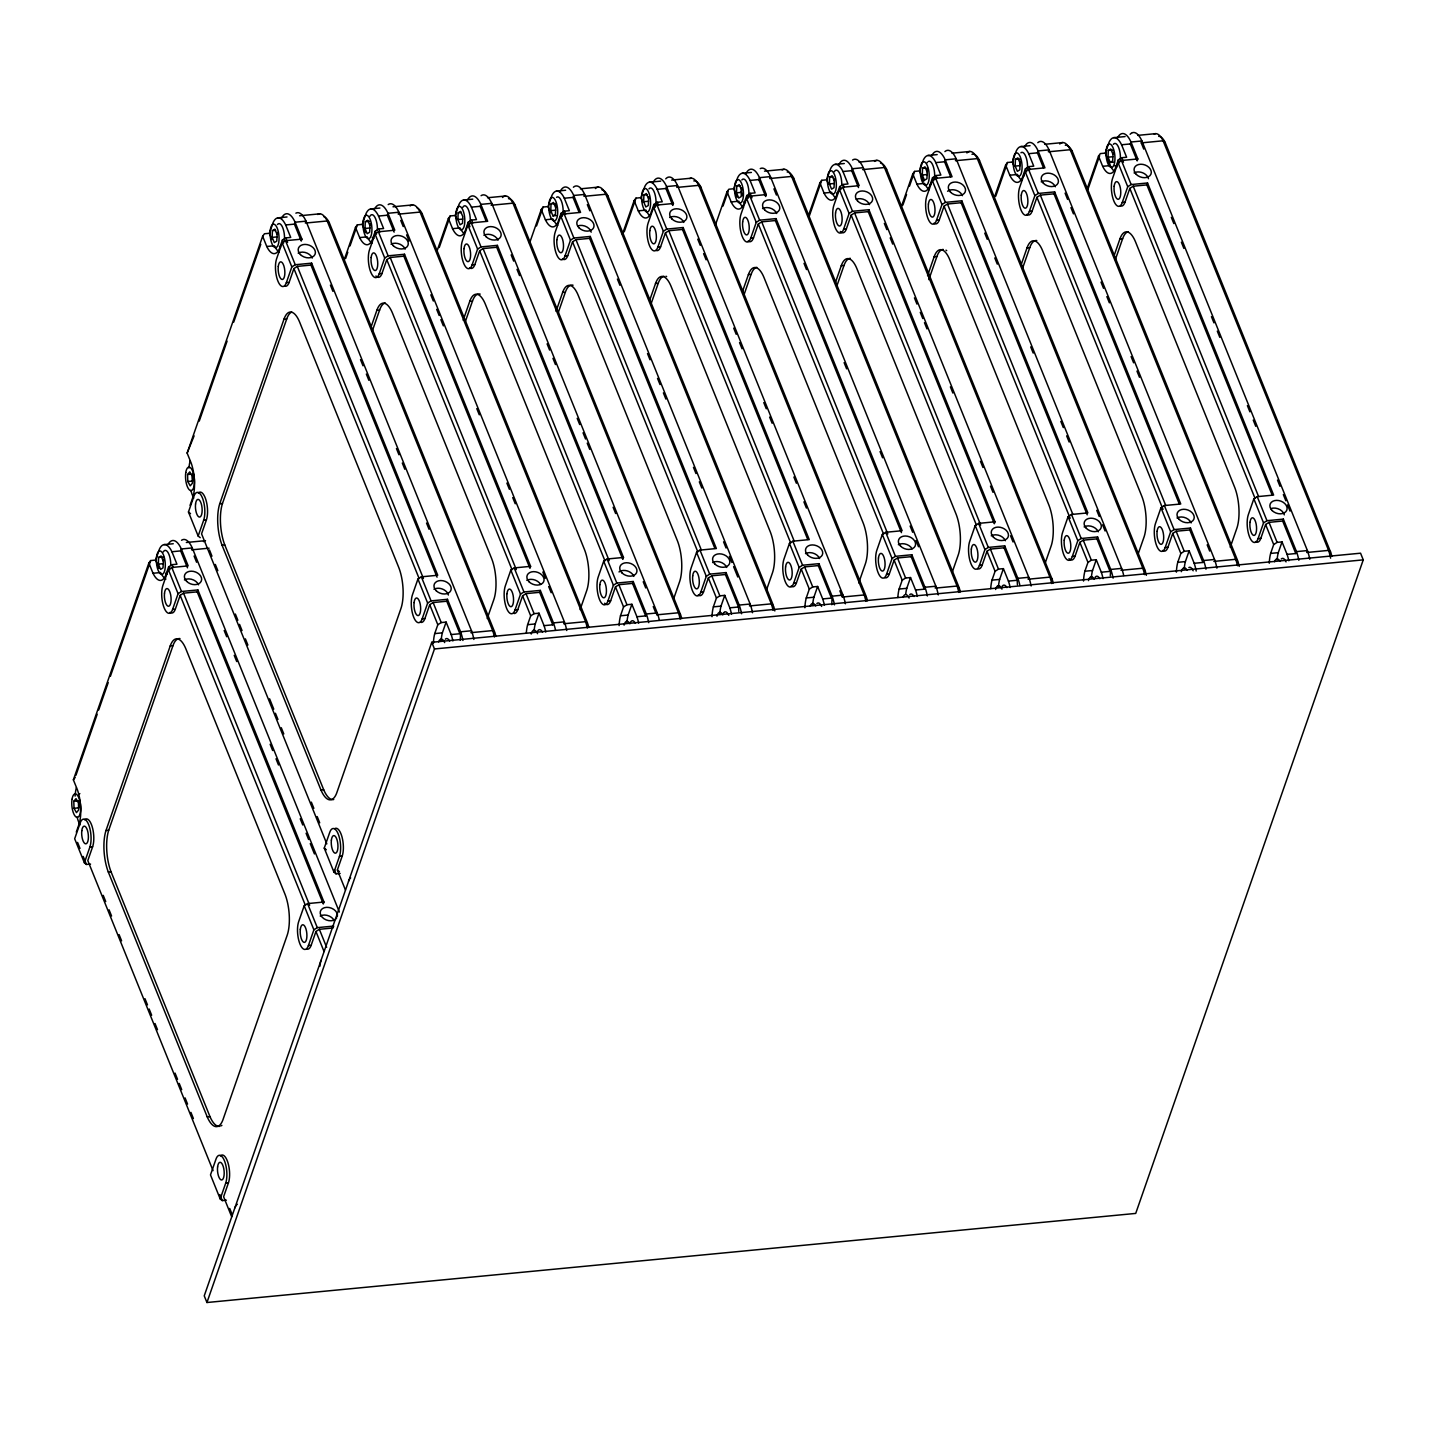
<?xml version="1.0" encoding="UTF-8"?>
<svg xmlns="http://www.w3.org/2000/svg" width="1435" height="1435" viewBox="0 0 1435 1435"><rect width="100%" height="100%" fill="white"/><g stroke="black" fill="none" stroke-linecap="round" stroke-linejoin="round"><path stroke-width="1.5" d="M163.464 559.184L163.016 567.901L160.576 569.372L158.37 564.134L158.621 557.426L161.079 555.937L163.267 561.175M277.224 232.416L276.776 241.116L274.336 242.605L272.148 237.367L272.399 230.658L274.838 229.169L277.027 234.407M370.104 223.501L369.656 232.219L367.216 233.69L365.01 228.452L365.261 221.743L367.719 220.255L369.907 225.492M457.891 219.555L458.142 212.828L460.599 211.358L462.787 216.577L462.536 223.304L460.097 224.793L457.891 219.555L462.805 219.071M556.242 215.555L552.977 215.878L550.771 210.64L551.022 203.913L553.462 202.443L555.668 207.68M555.937 203.447L555.417 214.389L552.977 215.878M648.728 196.774L648.297 205.492L645.84 206.963L643.651 201.725L643.902 195.016L646.342 193.528L648.548 198.765M736.532 192.828L736.783 186.102L739.222 184.613L741.429 189.851L741.178 196.577L738.72 198.066L736.532 192.828L741.447 192.344L742.917 195.842M741.447 192.344L741.608 187.877M834.488 178.962L834.04 187.662L831.6 189.151L829.412 183.913L829.663 177.187L832.103 175.716L834.291 180.953M927.458 167.805L926.92 178.765L924.481 180.236L922.292 174.998L922.544 168.29L924.983 166.801L927.171 172.039M1015.155 166.101L1015.406 159.375L1017.863 157.886L1020.052 163.124L1019.801 169.85L1017.361 171.321L1015.155 166.101L1020.088 165.617L1020.249 161.15M1113.506 162.101L1110.242 162.424L1108.035 157.186L1108.286 150.46L1110.744 148.989L1112.932 154.227M1113.129 152.236L1112.681 160.935L1110.242 162.424M76.288 832.121L79.356 823.277A26.583 9.812 84.5 0 0 77.526 790.093L73.382 779.851L148.863 563.022L150.693 560.547L155.626 560.063L159.357 549.3A26.583 9.812 84.5 0 1 171.913 551.74L180.649 550.896L181.33 548.977L192.254 547.919L339.36 912.014M190.048 505.353L193.133 496.51A26.583 9.812 84.5 0 0 191.285 463.326L187.142 453.083L262.641 236.255L264.471 233.761L269.385 233.295L273.134 222.533A26.583 9.812 84.5 0 1 285.673 224.954L294.426 224.129L295.09 222.21L306.014 221.151L471.505 630.754A28.449 10.511 84.5 0 1 473.891 639.436M75.947 775.259L97.203 714.217M98.674 710.002L108.199 682.63M110.387 676.316L150.693 560.547M194.102 435.863L187.142 453.083M199.232 421.119L227.089 341.117M233.69 322.175L260.793 244.291M171.913 551.74L176.953 564.206L172.039 564.673L168.63 566.861L165.563 575.704A26.583 9.812 84.5 0 1 153.007 573.265L148.863 563.022M285.673 224.954L290.713 237.421L285.798 237.905L282.39 240.076L279.323 248.919A26.583 9.812 84.5 0 1 266.767 246.497L262.641 236.255M168.074 544.421A28.449 10.511 84.5 0 1 181.33 548.977L188.164 565.892L171.769 567.471L168.361 569.641L162.89 585.408A15.946 5.883 84.5 0 0 164.128 607.812A15.946 5.883 84.5 0 0 172.595 609.444L175.321 609.193L180.146 595.346L183.554 593.175L197.205 591.848L197.869 589.928L181.492 591.507L178.083 593.695L172.595 609.444M198.156 536.026L188.451 511.99L193.94 496.223A15.946 5.883 84.5 0 1 202.407 497.855A15.946 5.883 84.5 0 1 203.644 520.259L198.156 536.026L200.218 537.677M281.386 218.515A28.449 10.511 84.5 0 1 295.09 222.21L301.924 239.125L285.529 240.685L282.139 242.874L276.65 258.641A15.946 5.883 84.5 0 0 277.888 281.045A15.946 5.883 84.5 0 0 286.354 282.677L289.099 282.426L293.906 268.578L297.314 266.39L310.965 265.08L311.646 263.161L295.251 264.74L291.843 266.91L286.354 282.677M84.396 862.794L89.885 847.027A15.946 5.883 84.5 0 0 88.647 824.641A15.946 5.883 84.5 0 0 80.163 822.99L74.674 838.758L84.396 862.794L86.459 864.462L90.548 864.067M301.924 239.125L301.26 241.044L294.426 224.129M84.575 819.762A15.946 5.883 84.5 0 1 92.217 826.811A15.946 5.883 84.5 0 1 92.611 846.776L87.804 860.605L213.062 1170.637M198.335 492.976A15.946 5.883 84.5 0 1 205.976 500.044A15.946 5.883 84.5 0 1 206.371 520.008L201.564 533.838L326.821 843.87M170.227 645.965A29.525 10.906 84.5 0 1 185.922 648.997L284.848 893.861A29.525 10.906 84.5 0 1 287.144 935.351L222.909 1119.874A30.494 11.265 84.5 0 1 207.214 1116.843L108.289 871.978A30.494 11.265 84.5 0 1 105.993 830.488L170.227 645.965L172.953 645.696A29.525 10.906 84.5 0 1 179.985 638.575M283.986 319.18A29.525 10.906 84.5 0 1 299.682 322.229L398.607 567.094A29.525 10.906 84.5 0 1 400.921 608.583L336.669 793.107A30.494 11.265 84.5 0 1 320.992 790.075L222.048 545.192A30.494 11.265 84.5 0 1 219.752 503.721L283.986 319.18L286.731 318.929A29.525 10.906 84.5 0 1 291.718 312.095M219.95 1126.296A30.494 11.265 84.5 0 1 209.958 1116.573L111.015 871.709A30.494 11.265 84.5 0 1 108.719 830.219L172.953 645.696M333.727 799.528A30.494 11.265 84.5 0 1 323.718 789.806L224.775 544.941A30.494 11.265 84.5 0 1 222.479 503.452L286.731 318.929M343.79 261.026L355.503 227.34L357.351 224.864L362.266 224.38L366.015 213.618A26.583 9.812 84.5 0 1 378.553 216.057L387.306 215.214L387.97 213.295L398.894 212.236L564.385 621.839A28.449 10.511 84.5 0 1 566.771 630.521M345.62 258.533L347.808 252.219M350.014 245.905L357.351 224.864M378.553 216.057L383.593 228.524L378.679 228.99L375.27 231.178L372.203 240.022A26.583 9.812 84.5 0 1 359.647 237.582L355.503 227.34M374.714 208.739A28.449 10.511 84.5 0 1 387.97 213.295L394.804 230.21L378.409 231.788L375.019 233.959L369.53 249.726A15.946 5.883 84.5 0 0 370.768 272.13A15.946 5.883 84.5 0 0 379.235 273.762L381.961 273.511L386.786 259.663L390.194 257.493L403.845 256.165L404.509 254.246L388.132 255.825L384.723 258.013L379.235 273.762M371.037 327.054L376.867 310.283L379.611 310.014A29.525 10.906 84.5 0 1 385.262 302.964M372.311 330.983L379.611 310.014M436.671 252.112L448.384 218.443L450.213 215.95L455.146 215.483L458.877 204.721A26.583 9.812 84.5 0 1 471.433 207.142L480.169 206.299L480.851 204.38L491.775 203.339L657.266 612.942A28.449 10.511 84.5 0 1 659.311 620.063M439.236 247.52L450.213 215.95M471.433 207.142L476.474 219.609L471.559 220.075L468.151 222.264L465.083 231.107A26.583 9.812 84.5 0 1 452.527 228.667L448.384 218.443M467.595 199.824A28.449 10.511 84.5 0 1 480.851 204.38L487.685 221.295L471.29 222.873L467.882 225.062L462.393 240.811A15.946 5.883 84.5 0 0 463.649 263.215A15.946 5.883 84.5 0 0 472.115 264.865L474.842 264.596L479.667 250.766L483.075 248.578L496.725 247.268L497.389 245.349L481.012 246.91L477.604 249.098L472.115 264.865M463.182 320.238L469.747 301.368L472.474 301.099A29.525 10.906 84.5 0 1 480.205 294.121M465.173 322.068L472.474 301.099M529.533 243.215L541.264 209.528L543.094 207.035L548.009 206.568L551.758 195.806A26.583 9.812 84.5 0 1 564.314 198.227L573.049 197.402L573.731 195.465L584.655 194.425L750.146 604.027A28.449 10.511 84.5 0 1 752.514 612.709M536.511 225.977L543.094 207.035M197.869 589.928L323.969 902.023L307.574 903.602L304.184 905.79L298.695 921.557A15.946 5.883 84.5 0 0 299.933 943.943A15.946 5.883 84.5 0 0 308.399 945.593L311.144 945.324L315.951 931.494L319.359 929.306L333.01 927.997L333.691 926.077L317.296 927.638L313.888 929.826L308.399 945.593M333.96 872.157L324.256 848.121L329.745 832.354A15.946 5.883 84.5 0 1 338.212 834.004A15.946 5.883 84.5 0 1 339.449 856.408L333.96 872.157L336.023 873.825L340.131 873.431M311.646 263.161L437.729 575.256L421.352 576.834L417.944 579.023L412.455 594.772A15.946 5.883 84.5 0 0 413.693 617.176A15.946 5.883 84.5 0 0 422.177 618.826L424.904 618.557L429.711 604.709L433.119 602.539L446.769 601.229L447.451 599.292L431.056 600.87L427.648 603.059L422.177 618.826M564.314 198.227L569.354 210.694L564.439 211.178L561.031 213.349L557.946 222.192A26.583 9.812 84.5 0 1 545.408 219.77L541.264 209.528M560.027 191.788A28.449 10.511 84.5 0 1 573.731 195.465L580.565 212.398L564.17 213.958L560.762 216.147L555.273 231.914A15.946 5.883 84.5 0 0 556.529 254.318A15.946 5.883 84.5 0 0 564.995 255.95L567.722 255.681L572.547 241.851L575.937 239.663L589.606 238.353L590.269 236.434L573.874 238.013L570.484 240.183L564.995 255.95M220.201 1198.942L225.69 1183.175A15.946 5.883 84.5 0 0 224.452 1160.772A15.946 5.883 84.5 0 0 215.985 1159.139L210.497 1174.888L220.201 1198.942L222.264 1200.593L226.371 1200.198M323.969 902.023L323.305 903.96L197.205 591.848M220.38 1155.892A15.946 5.883 84.5 0 1 228.022 1162.942A15.946 5.883 84.5 0 1 228.416 1182.906L223.609 1196.754L231.699 1216.79M345.458 890.023L337.369 869.987L342.194 856.139A15.946 5.883 84.5 0 0 342.032 837.053A15.946 5.883 84.5 0 0 334.821 828.587M431.774 642.288L204.236 1295.841L206.945 1302.514L1135.713 1213.418L1363.25 559.865L1360.559 553.192L431.774 642.288L434.464 648.961L206.945 1302.514M433.388 643.418A26.583 9.812 84.5 0 1 434.733 633.588L437.819 624.745L441.209 622.575L446.124 622.09L451.164 634.557A26.583 9.812 84.5 0 1 452.904 640.961M441.101 641.337A26.583 9.812 84.5 0 1 442.375 632.853L446.124 622.09M556.062 311.323L562.628 292.453L565.354 292.202A29.525 10.906 84.5 0 1 573.067 285.206M558.054 313.171L565.354 292.202M487.218 618.539L493.801 599.669A29.525 10.906 84.5 0 0 491.488 558.179L392.562 313.314A29.525 10.906 84.5 0 0 376.867 310.283M622.413 234.3L634.144 200.613L635.974 198.138L640.889 197.653L644.638 186.891A26.583 9.812 84.5 0 1 657.194 189.33L665.93 188.487L666.593 186.568L677.535 185.51L843.009 595.112A28.449 10.511 84.5 0 1 845.394 603.794M624.243 231.806L635.974 198.138M404.509 254.246L530.609 566.341L514.214 567.919L510.824 570.108L505.335 585.875A15.946 5.883 84.5 0 0 506.573 608.261A15.946 5.883 84.5 0 0 515.039 609.911L517.784 609.642L522.591 595.812L525.999 593.624L539.65 592.314L540.331 590.395L523.936 591.955L520.528 594.144L515.039 609.911M657.194 189.33L662.235 201.797L657.302 202.263L653.912 204.452L650.826 213.295A26.583 9.812 84.5 0 1 638.288 210.855L634.144 200.613M652.907 182.873A28.449 10.511 84.5 0 1 666.593 186.568L673.428 203.483L657.051 205.061L653.642 207.232L648.154 222.999A15.946 5.883 84.5 0 0 649.409 245.403A15.946 5.883 84.5 0 0 657.876 247.035L660.602 246.784L665.427 232.936L668.818 230.748L682.486 229.439L683.15 227.519L666.755 229.098L663.365 231.286L657.876 247.035M530.609 566.341L529.946 568.278L403.845 256.165M676.854 187.447L677.535 185.51A28.449 10.511 84.5 0 0 665.732 178.855M673.428 203.483L672.764 205.402L665.93 188.487M526.322 633.158A26.583 9.812 84.5 0 1 527.614 624.691L530.699 615.848L534.089 613.66L539.004 613.193L544.044 625.66A26.583 9.812 84.5 0 1 545.784 632.046M534.071 631.095A26.583 9.812 84.5 0 1 535.255 623.956L539.004 613.193M649.66 300.328L655.508 283.538L658.234 283.287A29.525 10.906 84.5 0 1 663.885 276.238M650.934 304.256L658.234 283.287M544.044 625.66L552.78 624.817L553.462 622.898L540.331 590.395M580.099 609.624L586.664 590.754A29.525 10.906 84.5 0 0 584.368 549.282L485.443 304.399A29.525 10.906 84.5 0 0 469.747 301.368M715.294 225.385L727.025 191.716L728.854 189.223L733.769 188.756L737.518 177.976A26.583 9.812 84.5 0 1 750.075 180.415L758.81 179.572L759.474 177.653L770.398 176.613L935.889 586.215A28.449 10.511 84.5 0 1 938.275 594.897M722.989 206.066L728.119 191.321M497.389 245.349L623.49 557.444L607.095 559.004L603.704 561.193L598.216 576.96A15.946 5.883 84.5 0 0 599.453 599.364A15.946 5.883 84.5 0 0 607.92 600.996L610.664 600.745L615.471 586.897L618.88 584.709L632.53 583.399L633.212 581.48L616.817 583.058L613.409 585.247L607.92 600.996M750.075 180.415L755.097 192.882L750.182 193.348L746.792 195.537L743.707 204.38A26.583 9.812 84.5 0 1 731.168 201.94L727.025 191.716M745.769 173.976A28.449 10.511 84.5 0 1 759.474 177.653L766.308 194.568L749.931 196.147L746.523 198.335L741.034 214.084A15.946 5.883 84.5 0 0 742.272 236.488A15.946 5.883 84.5 0 0 750.756 238.138L753.483 237.869L758.308 224.039L761.698 221.851L775.366 220.542L776.03 218.622L759.635 220.183L756.245 222.371L750.756 238.138M623.49 557.444L622.826 559.363L496.725 247.268M766.308 194.568L765.644 196.487L758.81 179.572M619.131 625.606A26.583 9.812 84.5 0 1 620.494 615.776L623.561 606.933L626.969 604.745L631.884 604.279L636.925 616.745A26.583 9.812 84.5 0 1 638.665 623.131M626.951 622.18A26.583 9.812 84.5 0 1 628.135 615.041L631.884 604.279M742.541 291.413L748.388 274.641L751.115 274.372A29.525 10.906 84.5 0 1 756.765 267.323M743.814 295.341L751.115 274.372M636.925 616.745L645.66 615.902L646.342 613.983L633.212 581.48M673.715 598.628L679.544 581.857A29.525 10.906 84.5 0 0 677.248 540.367L578.305 295.502A29.525 10.906 84.5 0 0 562.628 292.453M808.174 216.488L819.905 182.801L821.735 180.308L826.65 179.841L830.399 169.079A26.583 9.812 84.5 0 1 842.955 171.5L851.69 170.675L852.354 168.738L863.278 167.698L1028.769 577.3A28.449 10.511 84.5 0 1 1031.155 585.982M809.268 216.093L821.735 180.308M590.269 236.434L716.37 548.529L699.975 550.107L696.585 552.296L691.096 568.045A15.946 5.883 84.5 0 0 692.334 590.449A15.946 5.883 84.5 0 0 700.8 592.099L703.527 591.83L708.352 577.982L711.76 575.812L725.41 574.502L726.074 572.565L709.697 574.143L706.289 576.332L700.8 592.099M842.955 171.5L847.977 183.967L843.062 184.451L839.672 186.622L836.587 195.465A26.583 9.812 84.5 0 1 824.031 193.043L819.905 182.801M839.098 164.182A28.449 10.511 84.5 0 1 852.354 168.738L859.188 185.671L842.793 187.232L839.403 189.42L833.914 205.187A15.946 5.883 84.5 0 0 835.152 227.591A15.946 5.883 84.5 0 0 843.619 229.223L846.363 228.954L851.17 215.124L854.578 212.936L868.229 211.627L868.91 209.707L852.516 211.286L849.107 213.456L843.619 229.223M712.011 616.691A26.583 9.812 84.5 0 1 713.374 606.861L716.442 598.018L719.85 595.848L724.765 595.364L729.805 607.83A26.583 9.812 84.5 0 1 731.545 614.234M719.832 613.283A26.583 9.812 84.5 0 1 721.016 606.126L724.765 595.364M835.421 282.498L841.269 265.726L843.995 265.475A29.525 10.906 84.5 0 1 850.327 258.318M836.695 286.444L843.995 265.475M766.595 589.713L772.425 572.942A29.525 10.906 84.5 0 0 770.129 531.452L671.185 286.587A29.525 10.906 84.5 0 0 655.508 283.538M901.054 207.573L912.786 173.886L914.615 171.393L919.53 170.926L923.279 160.164A26.583 9.812 84.5 0 1 935.817 162.603L944.571 161.76L945.235 159.841L956.158 158.783L1121.65 568.386A28.449 10.511 84.5 0 1 1123.713 575.525M902.884 205.079L906.543 194.55M909.485 186.137L914.615 171.393M683.15 227.519L809.25 539.614L792.855 541.192L789.447 543.381L783.958 559.148A15.946 5.883 84.5 0 0 785.214 581.534A15.946 5.883 84.5 0 0 793.681 583.184L796.407 582.915L801.232 569.085L804.622 566.897L818.291 565.587L818.954 563.668L802.578 565.229L799.169 567.417L793.681 583.184M935.817 162.603L940.858 175.07L935.943 175.536L932.535 177.725L929.467 186.568A26.583 9.812 84.5 0 1 916.911 184.128L912.786 173.886M931.979 155.285A28.449 10.511 84.5 0 1 945.235 159.841L952.069 176.756L935.674 178.335L932.284 180.505L926.795 196.272A15.946 5.883 84.5 0 0 928.032 218.676A15.946 5.883 84.5 0 0 936.499 220.308L939.243 220.057L944.051 206.209L947.459 204.021L961.109 202.712L961.791 200.792L945.396 202.371L941.988 204.559L936.499 220.308M804.892 607.776A26.583 9.812 84.5 0 1 806.255 597.965L809.322 589.121L812.73 586.933L817.645 586.467L822.685 598.933A26.583 9.812 84.5 0 1 824.425 605.319M812.712 604.368A26.583 9.812 84.5 0 1 813.896 597.229L817.645 586.467M927.566 275.699L934.131 256.811L936.876 256.56A29.525 10.906 84.5 0 1 943.208 249.421M928.84 279.628L936.876 256.56M867.457 600.852A23.624 8.718 84.5 0 0 866.525 597.426L864.193 594.951L842.345 597.032L843.009 595.112L832.085 596.171L831.798 604.727M858.74 582.897L865.305 564.027A29.525 10.906 84.5 0 0 863.009 522.555L764.066 277.673A29.525 10.906 84.5 0 0 748.388 274.641M993.935 198.658L1005.648 164.989L1007.496 162.496L1012.41 162.029L1016.159 151.249A26.583 9.812 84.5 0 1 1028.698 153.689L1037.451 152.845L1038.115 150.926L1049.039 149.886L1214.53 559.471A28.449 10.511 84.5 0 1 1216.916 568.17M995.764 196.182L1007.496 162.496M776.03 218.622L902.131 530.717L885.736 532.277L882.328 534.466L876.839 550.233A15.946 5.883 84.5 0 0 878.094 572.637A15.946 5.883 84.5 0 0 886.561 574.269L889.287 574.018L894.113 560.17L897.503 557.982L911.171 556.672L911.835 554.753L895.44 556.332L892.05 558.502L886.561 574.269M1028.698 153.689L1033.738 166.155L1028.823 166.621L1025.415 168.81L1022.348 177.653A26.583 9.812 84.5 0 1 1009.792 175.214L1005.648 164.989M1024.411 147.249A28.449 10.511 84.5 0 1 1038.115 150.926L1044.949 167.841L1028.554 169.42L1025.164 171.608L1019.675 187.357A15.946 5.883 84.5 0 0 1020.913 209.761A15.946 5.883 84.5 0 0 1029.379 211.411L1032.124 211.142L1036.931 197.312L1040.339 195.124L1053.99 193.815L1054.653 191.895L1038.276 193.456L1034.868 195.644L1029.379 211.411M897.844 597.516A26.583 9.812 84.5 0 1 899.117 589.05L902.202 580.206L905.611 578.018L910.525 577.552L915.566 590.018A26.583 9.812 84.5 0 1 917.306 596.404M905.718 594.162A26.583 9.812 84.5 0 1 906.776 588.314L910.525 577.552M1021.182 264.686L1027.012 247.914L1029.756 247.645A29.525 10.906 84.5 0 1 1036.77 240.524M1022.455 268.614L1029.756 247.645M915.566 590.018L924.301 589.175L924.965 587.256L911.835 554.753M935.225 588.135L935.889 586.215L924.965 587.256A28.449 10.511 84.5 0 1 927.351 595.938M952.338 571.901L958.185 555.112A29.525 10.906 84.5 0 0 955.889 513.64L856.946 268.776A29.525 10.906 84.5 0 0 841.269 265.726M1086.815 189.761L1098.528 156.074L1100.358 153.581L1105.291 153.114L1109.04 142.352A26.583 9.812 84.5 0 1 1121.578 144.774L1130.314 143.948L1130.995 142.011L1141.919 140.971L1307.411 550.574A28.449 10.511 84.5 0 1 1309.778 559.255M1087.909 189.366L1099.64 155.68M868.91 209.707L994.993 521.802L978.616 523.38L975.208 525.551L969.719 541.318A15.946 5.883 84.5 0 0 970.975 563.722A15.946 5.883 84.5 0 0 979.441 565.372L982.168 565.103L986.993 551.255L990.383 549.085L1004.052 547.775L1004.715 545.838L988.32 547.417L984.93 549.605L979.441 565.372M1121.578 144.774L1126.619 157.24L1121.704 157.724L1118.296 159.895L1115.228 168.738A26.583 9.812 84.5 0 1 1102.672 166.316L1098.528 156.074M1117.291 138.334A28.449 10.511 84.5 0 1 1130.995 142.011L1137.829 158.944L1121.435 160.505L1118.026 162.693L1112.555 178.46A15.946 5.883 84.5 0 0 1113.793 200.846A15.946 5.883 84.5 0 0 1122.26 202.496L1124.986 202.227L1129.811 188.398L1133.219 186.209L1146.87 184.9L1147.534 182.98L1131.157 184.541L1127.749 186.729L1122.26 202.496M994.993 521.802L994.329 523.721L868.229 211.627M1143.749 149.096L1141.255 142.89L1141.919 140.971A28.449 10.511 84.5 0 0 1132.358 132.72M1137.829 158.944L1137.166 160.864L1130.314 143.948M990.724 588.601A26.583 9.812 84.5 0 1 991.998 580.135L995.083 571.291L998.473 569.121L1003.406 568.637L1008.428 581.103A26.583 9.812 84.5 0 1 1010.168 587.507M998.455 586.556A26.583 9.812 84.5 0 1 999.657 579.399L1003.406 568.637M1114.062 255.771L1119.892 238.999L1122.618 238.73A29.525 10.906 84.5 0 1 1128.287 231.699M1115.318 259.699L1122.618 238.73M1045.218 562.986L1051.066 546.215A29.525 10.906 84.5 0 0 1048.752 504.725L949.826 259.861A29.525 10.906 84.5 0 0 934.131 256.811M961.791 200.792L1087.873 512.887L1071.497 514.465L1068.088 516.654L1062.6 532.421A15.946 5.883 84.5 0 0 1063.837 554.807A15.946 5.883 84.5 0 0 1072.322 556.457L1075.048 556.188L1079.855 542.358L1083.264 540.17L1096.932 538.86L1097.596 536.941L1081.201 538.502L1077.811 540.69L1072.322 556.457M1083.533 581.049A26.583 9.812 84.5 0 1 1084.878 571.238L1087.963 562.394L1091.353 560.206L1096.268 559.74L1101.309 572.206A26.583 9.812 84.5 0 1 1103.049 578.592M1091.335 577.641A26.583 9.812 84.5 0 1 1092.537 570.502L1096.268 559.74M1138.099 554.071L1143.946 537.3A29.525 10.906 84.5 0 0 1141.632 495.81L1042.707 250.946A29.525 10.906 84.5 0 0 1027.012 247.914M1054.653 191.895L1180.754 503.99L1164.359 505.55L1160.969 507.739L1155.48 523.506A15.946 5.883 84.5 0 0 1156.718 545.91A15.946 5.883 84.5 0 0 1165.184 547.542L1167.929 547.291L1172.736 533.443L1176.144 531.255L1189.794 529.946L1190.476 528.026L1174.081 529.605L1170.673 531.775L1165.184 547.542M1176.395 572.152A26.583 9.812 84.5 0 1 1177.758 562.323L1180.844 553.48L1184.234 551.291L1189.149 550.825L1194.189 563.291A26.583 9.812 84.5 0 1 1196.198 571.058M1184.216 568.726A26.583 9.812 84.5 0 1 1185.4 561.587L1189.149 550.825M1194.189 563.291L1202.925 562.448L1203.606 560.529L1190.476 528.026M1230.243 547.273L1236.809 528.385A29.525 10.906 84.5 0 0 1234.513 486.913L1135.587 242.031A29.525 10.906 84.5 0 0 1119.892 238.999M1147.534 182.98L1273.634 495.075L1257.239 496.653L1253.849 498.824L1248.36 514.591A15.946 5.883 84.5 0 0 1249.598 536.995A15.946 5.883 84.5 0 0 1258.064 538.627L1260.809 538.376L1265.616 524.528L1269.024 522.358L1282.675 521.031L1283.356 519.111L1266.962 520.69L1263.553 522.878L1258.064 538.627M1269.275 563.237A26.583 9.812 84.5 0 1 1270.639 553.408L1273.706 544.565L1277.114 542.376L1282.029 541.91L1287.069 554.376A26.583 9.812 84.5 0 1 1288.809 560.78M1277.096 559.829A26.583 9.812 84.5 0 1 1278.28 552.672L1282.029 541.91M1287.069 554.376L1295.805 553.533L1296.487 551.614L1283.356 519.111M73.382 779.851L75.212 777.357M187.572 474.519L189.779 471.864L192.218 476.187L192.434 483.182L190.209 485.837L187.788 481.514L187.572 474.519L190.837 474.196M73.795 801.286L76.019 798.631L78.441 802.972L78.674 809.95L76.45 812.623L74.028 808.282L73.795 801.286L78.728 800.82L78.943 807.815L74.028 808.282M277.744 217.869L287.018 216.972M299.592 215.77L319.79 213.833M370.625 208.954L379.898 208.057M392.993 206.801L412.67 204.918M463.487 200.039L472.761 199.16M487.541 197.743L505.55 196.003M556.367 191.142L565.641 190.245M580.404 188.828L598.431 187.106M649.248 182.227L660.71 181.133M671.634 180.075L691.311 178.191M742.128 173.312L751.402 172.433M764.514 171.16L784.174 169.276M835.009 164.397L844.282 163.518M859.045 162.101L877.054 160.379M927.889 155.5L937.163 154.603M951.925 153.186L969.934 151.464M1020.769 146.585L1030.043 145.688M1044.806 144.289L1062.815 142.549M1113.65 137.67L1125.094 136.576M1137.686 135.374L1155.695 133.652M491.111 205.259L512.959 203.16L515.075 204.972L680.764 615.238A23.624 8.718 84.5 0 1 681.697 618.664M679.042 187.232L698.719 185.348L700.836 187.142L866.202 596.458M862.614 169.617L884.462 167.518L886.597 169.33L1052.285 579.614A23.624 8.718 84.5 0 1 1053.2 583.023M1141.255 142.89L1163.103 140.791L1165.22 142.603L1330.909 552.888A23.624 8.718 84.5 0 1 1331.841 556.296M272.399 230.658L275.663 230.335M365.261 221.743L370.194 221.277M458.142 212.828L461.424 212.524M551.022 203.913L554.305 203.609M643.902 195.016L647.185 194.694M736.783 186.102L740.065 185.797M829.663 177.187L832.928 176.882M922.544 168.29L925.808 167.967M1015.406 159.375L1020.339 158.908M1108.286 150.46L1113.201 149.993M272.148 237.367L277.063 236.901M365.01 228.452L369.943 227.986M550.771 210.64L555.686 210.174M643.651 201.725L648.566 201.259M829.412 183.913L834.327 183.447M922.292 174.998L927.207 174.532M1108.035 157.186L1112.95 156.72M266.767 246.497L272.506 245.941M359.647 237.582L367.288 236.847M452.527 228.667L460.169 227.95M545.408 219.77L553.049 219.035M638.288 210.855L645.929 210.12A26.583 9.812 84.5 0 0 646.414 211.071M731.168 201.94L738.81 201.223A26.583 9.812 84.5 0 0 743.491 207.447M824.031 193.043L831.69 192.308M916.911 184.128L924.571 183.393A26.583 9.812 84.5 0 0 929.252 189.635M1009.792 175.214L1017.451 174.478A26.583 9.812 84.5 0 0 1021.576 180.308M1102.672 166.316L1110.313 165.581A26.583 9.812 84.5 0 0 1114.457 171.411M187.788 481.514L192.703 481.03L192.487 474.052M219.752 503.721L222.479 503.452M203.644 520.259L206.371 520.008M163.967 544.636L173.24 543.739M186.353 542.484L205.492 540.654M222.048 545.192L224.775 544.941M209.062 548.17L191.59 549.856L192.254 547.919A28.449 10.511 84.5 0 0 181.545 540.277M158.621 557.426L163.536 556.959M158.37 564.134L163.285 563.668M153.007 573.265L160.648 572.529M434.733 633.588L442.375 632.853M527.614 624.691L535.255 623.956M620.494 615.776L628.135 615.041M713.374 606.861L721.016 606.126M806.255 597.965L813.896 597.229M899.117 589.05L906.776 588.314M991.998 580.135L999.657 579.399M1084.878 571.238L1092.537 570.502M1177.758 562.323L1185.4 561.587M1270.639 553.408L1278.28 552.672M471.505 630.754L460.581 631.795L460.276 640.369M1121.65 568.386L1110.726 569.444L1110.295 575.776M1214.53 559.471L1203.606 560.529A28.449 10.511 84.5 0 1 1205.974 569.211M451.164 634.557L459.917 633.732L446.769 601.229M470.841 632.674L492.689 630.575L495.003 633.068A23.624 8.718 84.5 0 1 495.936 636.476M729.805 607.83L738.541 606.987L739.204 605.068L726.074 572.565M822.685 598.933L831.421 598.09L818.291 565.587M937.414 587.919L957.073 586.036L959.405 588.511A23.624 8.718 84.5 0 1 960.338 591.938M1008.428 581.103L1017.182 580.26L1017.846 578.341L1004.715 545.838M1101.309 572.206L1110.062 571.363L1096.932 538.86M1120.986 570.305L1142.834 568.206L1145.148 570.7A23.624 8.718 84.5 0 1 1146.35 575.309M1213.867 561.408L1235.714 559.309L1238.028 561.785A23.624 8.718 84.5 0 1 1239.23 566.412M434.464 648.961L1363.25 559.865M320.992 790.075L323.718 789.806M105.993 830.488L108.719 830.219M89.885 847.027L92.611 846.776M108.289 871.978L111.015 871.709M339.449 856.408L342.194 856.139M207.214 1116.843L209.958 1116.573M225.69 1183.175L228.416 1182.906M1330.586 551.901L1328.595 550.394L1163.103 140.791A26.583 9.812 84.5 0 0 1154.135 134.029M1051.963 578.628L1049.954 577.121L884.462 167.518A26.583 9.812 84.5 0 0 874.507 161.402M774.846 610.951A23.624 8.718 84.5 0 0 773.644 606.341L771.33 603.848L605.839 194.245A26.583 9.812 84.5 0 0 595.399 188.559M680.441 614.27L678.45 612.763L512.959 203.16A26.583 9.812 84.5 0 0 502.519 197.474M588.816 627.579A23.624 8.718 84.5 0 0 587.884 624.153L585.57 621.678L420.078 212.075A26.583 9.812 84.5 0 0 410.105 205.958M188.451 511.99L190.514 513.64M324.256 848.121L326.319 849.789M337.369 869.987L339.431 871.637M1237.723 560.816L1072.34 151.518L1070.223 149.706A26.583 9.812 84.5 0 0 1061.756 142.729M1144.843 569.731L979.477 160.415L977.343 158.621A26.583 9.812 84.5 0 0 966.903 152.935M959.082 587.543L793.716 178.245L791.582 176.433A26.583 9.812 84.5 0 0 782.111 169.958M773.322 605.355L607.956 196.057L605.839 194.245L583.973 196.344L584.655 194.425A28.449 10.511 84.5 0 0 573.39 187.232M587.579 623.185L422.195 213.887L420.078 212.075L398.23 214.174L398.894 212.236A28.449 10.511 84.5 0 0 388.185 204.595M494.698 632.1L329.315 222.784L327.198 220.972A26.583 9.812 84.5 0 0 317.727 214.497M1165.22 142.603L1164.843 141.832A23.624 8.718 84.5 0 0 1158.673 136.325M1072.34 151.518L1071.963 150.747A23.624 8.718 84.5 0 0 1065.326 145.276M979.477 160.415L979.083 159.644A23.624 8.718 84.5 0 0 971.979 154.298M886.597 169.33L886.202 168.559A23.624 8.718 84.5 0 0 880.516 163.07M793.716 178.245L793.322 177.474A23.624 8.718 84.5 0 0 787.169 171.967M700.836 187.142L700.441 186.371A23.624 8.718 84.5 0 0 693.822 180.918M607.956 196.057L607.561 195.286A23.624 8.718 84.5 0 0 603.346 190.299M515.075 204.972L514.699 204.201A23.624 8.718 84.5 0 0 509.981 198.963M422.195 213.887L421.818 213.097A23.624 8.718 84.5 0 0 417.101 207.878M329.315 222.784L328.938 222.012A23.624 8.718 84.5 0 0 323.736 216.631M1171.337 217.367L1173.848 223.573M1181.364 242.192L1183.875 248.398M1211.463 316.669L1213.956 322.875M1217.311 331.144L1219.822 337.351M1247.392 405.621L1249.903 411.827M1253.239 420.096L1255.751 426.303M1277.491 480.079L1279.984 486.286M1283.338 494.573L1285.85 500.779M1287.518 504.905L1290.029 511.111M1146.87 184.9L1272.128 494.932M1282.675 521.031L1295.805 553.533M1121.704 157.724L1123.497 162.173M1133.219 186.209L1258.477 496.241M1269.024 522.358L1277.114 542.376M1121.435 160.505L1131.157 184.541M1257.239 496.653L1266.962 520.69M1118.296 159.895L1119.497 162.873M1129.811 188.398L1255.069 498.429M1265.616 524.528L1273.706 544.565M1118.026 162.693L1127.749 186.729M1253.849 498.824L1263.553 522.878M1105.291 153.114L1110.313 165.581M1065.093 193.169L1067.586 199.375M1070.94 207.662L1073.452 213.869M1101.022 282.121L1103.533 288.327M1106.869 296.615L1109.381 302.821M1131.121 356.598L1133.614 362.804M1136.968 371.091L1139.48 377.279M1207.176 544.852L1209.687 551.058M1037.451 152.845L1043.514 167.895M1053.99 193.815L1179.247 503.846M1189.794 529.946L1202.925 562.448M1028.823 166.621L1030.025 169.599M1040.339 195.124L1165.597 505.156M1176.144 531.255L1184.234 551.291M1028.554 169.42L1038.276 193.456M1164.359 505.55L1174.081 529.605M1025.415 168.81L1026.617 171.769M1036.931 197.312L1163.032 509.407M1172.736 533.443L1180.844 553.48M1025.164 171.608L1034.868 195.644M1160.969 507.739L1170.673 531.775M1012.41 162.029L1014.079 166.173M984.751 233.116L987.244 239.322M994.778 257.941L997.289 264.148M1030.707 346.893L1033.218 353.1M1060.806 421.37L1063.317 427.576M1066.653 435.845L1069.165 442.052M1096.735 510.322L1099.246 516.528M1102.6 524.797L1105.093 531.004M1097.596 536.941L1110.726 569.444A28.449 10.511 84.5 0 1 1113.112 578.126M944.571 161.76L950.634 176.792M961.109 202.712L1087.21 514.824M935.943 175.536L937.145 178.496M947.459 204.021L1072.716 514.053M1083.264 540.17L1091.353 560.206M935.674 178.335L945.396 202.371M1071.497 514.465L1081.201 538.502M932.535 177.725L933.737 180.684M944.051 206.209L1070.151 518.304M1079.855 542.358L1087.963 562.394M932.284 180.505L941.988 204.559M1068.088 516.654L1077.811 540.69M919.53 170.926L923.727 181.312M884.337 223.412L886.848 229.618M890.202 237.887L892.696 244.094M914.436 297.87L916.947 304.077M920.283 312.364L922.795 318.57M924.463 322.696L926.974 328.902M950.383 386.84L952.876 393.046M980.464 461.299L982.975 467.505M990.491 486.124L993.002 492.331M1010.545 535.775L1013.056 541.982M851.69 170.675L858.525 187.59M1004.052 547.775L1017.182 580.26L1017.415 584.691M843.062 184.451L844.264 187.411M854.578 212.936L980.679 525.031M990.383 549.085L998.473 569.121M842.793 187.232L852.516 211.286M978.616 523.38L988.32 547.417M839.672 186.622L840.856 189.599M851.17 215.124L976.446 525.156M986.993 551.255L995.083 571.291M839.403 189.42L849.107 213.456M975.208 525.551L984.93 549.605M826.65 179.841L828.336 184.003M773.913 188.864L776.425 195.07M804.013 263.34L806.506 269.547M844.121 362.642L846.632 368.849M880.068 451.594L882.579 457.801M910.149 526.071L912.66 532.277M915.996 540.547L918.508 546.753M775.366 220.542L901.449 532.636M911.171 556.672L924.301 589.175M750.182 193.348L751.994 197.797M761.698 221.851L887.799 533.946M897.503 557.982L905.611 578.018M749.931 196.147L759.635 220.183M885.736 532.277L895.44 556.332M746.792 195.537L747.994 198.514M758.308 224.039L883.565 534.071M894.113 560.17L902.202 580.206M746.523 198.335L756.245 222.371M882.328 534.466L892.05 558.502M733.769 188.756L737.124 197.061M697.751 239.161L700.262 245.367M703.598 253.636L706.11 259.843M733.698 328.113L736.209 334.319M739.545 342.588L742.056 348.795M763.779 402.589L766.29 408.796M769.626 417.065L772.138 423.271M793.878 477.048L796.371 483.254M803.905 501.873L806.416 508.08M839.834 590.825L842.345 597.032M818.954 563.668L832.085 596.171A28.449 10.511 84.5 0 1 834.47 604.852M682.486 229.439L807.744 539.47M657.302 202.263L658.504 205.223M668.818 230.748L794.075 540.78M804.622 566.897L812.73 586.933M657.051 205.061L666.755 229.098M792.855 541.192L802.578 565.229M653.912 204.452L655.113 207.411M665.427 232.936L790.685 542.968M801.232 569.085L809.322 589.121M653.642 207.232L663.365 231.286M789.447 543.381L799.169 567.417M640.889 197.653L642.575 201.815M587.328 204.631L589.839 210.819M617.409 279.09L619.92 285.296M647.508 353.566L650.001 359.772M657.535 378.392L660.046 384.598M663.383 392.867L665.894 399.073M693.464 467.344L695.975 473.55M699.329 481.819L701.823 488.026M723.563 541.82L726.074 548.026M729.41 556.296L731.922 562.502M733.59 566.646L737.769 576.978M573.049 197.402L579.13 212.434M589.606 238.353L714.863 548.385M725.41 574.502L738.541 606.987L738.792 611.418M564.439 211.178L565.623 214.138M575.937 239.663L701.213 549.695M711.76 575.812L719.85 595.848M564.17 213.958L573.874 238.013M699.975 550.107L709.697 574.143M561.031 213.349L562.233 216.326M572.547 241.851L697.805 551.883M708.352 577.982L716.442 598.018M560.762 216.147L570.484 240.183M696.585 552.296L706.289 576.332M548.009 206.568L550.538 212.793M511.165 254.91L513.676 261.116M517.013 269.385L519.524 275.592M547.094 343.862L549.605 350.068M552.959 358.337L555.453 364.544M577.193 418.338L579.704 424.545M583.041 432.814L585.552 439.02M587.22 443.164L589.731 449.37M613.122 507.29L615.633 513.497M643.221 581.767L645.732 587.955M653.248 606.575L655.759 612.781M480.169 206.299L486.25 221.349M632.53 583.399L645.66 615.902M471.559 220.075L472.761 223.053M483.075 248.578L609.158 560.672M618.88 584.709L626.969 604.745M471.29 222.873L481.012 246.91M607.095 559.004L616.817 583.058M468.151 222.264L469.945 226.712M479.667 250.766L604.924 560.798M615.471 586.897L623.561 606.933M467.882 225.062L477.604 249.098M603.704 561.193L613.409 585.247M455.146 215.483L456.814 219.627M400.724 220.38L403.235 226.586M406.589 234.856L409.083 241.062M430.823 294.839L433.334 301.045M436.671 309.332L439.182 315.539M440.85 319.664L443.361 325.871M476.797 408.616L479.29 414.823M506.878 483.093L509.389 489.299M512.725 497.568L515.237 503.775M542.825 572.045L545.318 578.251M548.672 586.538L551.183 592.745M387.306 215.214L394.141 232.129M539.65 592.314L552.78 624.817M378.679 228.99L379.88 231.95M390.194 257.493L516.277 569.587M525.999 593.624L534.089 613.66M378.409 231.788L388.132 255.825M514.214 567.919L523.936 591.955M375.27 231.178L376.472 234.138M386.786 259.663L512.044 569.695M522.591 595.812L530.699 615.848M375.019 233.959L384.723 258.013M510.824 570.108L520.528 594.144M362.266 224.38L365.62 232.703M330.427 285.135L332.92 291.341M360.508 359.611L363.019 365.817M366.356 374.087L368.867 380.293M396.455 448.563L398.948 454.769M402.302 463.039L404.813 469.245M426.536 523.04L429.047 529.246M447.451 599.292L460.581 631.795A28.449 10.511 84.5 0 1 462.967 640.476M310.965 265.08L437.065 577.175M285.798 237.905L287.592 242.354M297.314 266.39L423.415 578.484M433.119 602.539L441.209 622.575M285.529 240.685L295.251 264.74M421.352 576.834L431.056 600.87M282.39 240.076L283.592 243.053M293.906 268.578L419.163 578.61M429.711 604.709L437.819 624.745M282.139 242.874L291.843 266.91M417.944 579.023L427.648 603.059M269.385 233.295L271.897 239.519M193.671 498.232L191.985 494.07A26.583 9.812 84.5 0 1 190.873 490.339M209.474 549.964L211.967 556.17M215.322 564.439L217.815 570.646M235.358 614.036L237.851 620.243M239.537 624.368L242.031 630.575M245.367 638.844L247.878 645.05M269.601 698.791L273.762 709.123M275.43 713.249L277.942 719.455M281.278 727.724L283.789 733.913M311.341 802.129L313.852 808.335M317.189 816.587L319.7 822.793M334.409 869.825L336.023 873.825M194.084 556.062L196.595 562.269M224.183 630.521L226.694 636.727M234.21 655.347L236.721 661.553M270.157 744.299L272.65 750.505M276.004 758.792L278.498 764.999M300.238 818.775L302.749 824.981M306.085 833.251L308.597 839.457M310.265 843.601L314.444 853.951M180.649 550.896L187.483 567.812M172.039 564.673L173.24 567.632M183.554 593.175L309.637 905.27M319.359 929.306L326.642 947.333M171.769 567.471L181.492 591.507M307.574 903.602L317.296 927.638M168.63 566.861L169.832 569.821M180.146 595.346L305.404 905.377M315.951 931.494L324.041 951.531M168.361 569.641L178.083 593.695M304.184 905.79L313.888 929.826M155.626 560.063L158.98 568.386M79.912 824.999L78.225 820.838A26.583 9.812 84.5 0 1 77.113 817.107M103.212 895.35L105.724 901.539M109.06 909.808L111.571 916.014M119.087 934.615L121.598 940.822M144.971 998.688L147.482 1004.895M149.15 1009.02L151.662 1015.227M154.998 1023.496L157.491 1029.684M175.034 1073.093L177.545 1079.299M179.214 1083.425L181.707 1089.631M185.061 1097.901L187.554 1104.089M190.909 1112.358L193.402 1118.565M229.708 1208.431L232.147 1214.44M77.562 842.417L79.983 848.426M83.212 856.444L86.459 864.462M219.842 1194.584L222.264 1200.593M188.954 468.025A26.583 9.812 84.5 0 1 190.155 460.886M438.644 641.929A11.803 4.359 84.5 0 1 444.671 642.593M295.879 213.169A28.449 10.511 84.5 0 1 306.014 221.151L305.35 223.071L327.198 220.972L492.689 630.575A26.583 9.812 84.5 0 1 494.429 636.979M280.56 247.053A11.803 4.359 84.5 0 1 279.43 246.39M277.457 224.524A11.803 4.359 84.5 0 1 282.498 227.125A11.803 4.359 84.5 0 1 284.435 240.147M298.175 253.116A8.861 6.422 19.2 0 1 312.292 258.049M445.334 639.203A11.803 4.359 84.5 0 1 449.657 641.086M433.98 589.265A8.861 6.422 19.2 0 1 442.554 589.103A8.861 6.422 19.2 0 1 448.384 595.023M424.904 618.557A15.946 5.883 84.5 0 1 420.347 622.198M289.099 282.426A15.946 5.883 84.5 0 1 284.543 286.049M348.544 881.18A26.583 9.812 84.5 0 1 349.333 879.655M349.745 879.009A26.583 9.812 84.5 0 1 350.66 877.915M279.107 252.004A26.583 9.812 84.5 0 1 274.426 245.762M531.201 634.055A11.803 4.359 84.5 0 1 537.551 633.678M373.997 238.21A11.803 4.359 84.5 0 1 372.311 237.475M369.889 216.272A11.803 4.359 84.5 0 1 374.876 217.223A11.803 4.359 84.5 0 1 377.405 229.851M587.31 628.064A26.583 9.812 84.5 0 0 585.57 621.678L563.722 623.759L564.385 621.839L553.462 622.898A28.449 10.511 84.5 0 1 555.506 630.037M381.961 273.511A15.946 5.883 84.5 0 1 375.916 276.004M391.055 244.219A8.861 6.422 19.2 0 1 405.172 249.134M537.748 630.862A11.803 4.359 84.5 0 1 542.538 632.171M526.86 580.35A8.861 6.422 19.2 0 1 540.582 584.44M517.784 609.642A15.946 5.883 84.5 0 1 513.981 613.498M371.988 243.089A26.583 9.812 84.5 0 1 367.773 237.815M1181.346 571.686A11.803 4.359 84.5 0 1 1187.211 570.341M1037.792 142.675A28.449 10.511 84.5 0 1 1049.039 149.886L1048.375 151.805L1070.223 149.706L1235.714 559.309A26.583 9.812 84.5 0 1 1237.454 565.695M1024.142 175.841A11.803 4.359 84.5 0 1 1023.585 175.787M1020.949 152.756A11.803 4.359 84.5 0 1 1025.756 156.397A11.803 4.359 84.5 0 1 1027.46 168.864M1059.783 144.02A26.583 9.812 84.5 0 1 1061.254 142.944M1041.2 181.85A8.861 6.422 19.2 0 1 1055.317 186.765M1188.862 567.525A11.803 4.359 84.5 0 1 1193.167 570.789M1177.005 517.981A8.861 6.422 19.2 0 1 1191.14 522.914M1167.929 547.291A15.946 5.883 84.5 0 1 1162.619 550.466M1032.124 211.142A15.946 5.883 84.5 0 1 1026.814 214.335M1088.465 580.601A11.803 4.359 84.5 0 1 1094.331 579.238M944.912 151.59A28.449 10.511 84.5 0 1 956.158 158.783L955.495 160.702L977.343 158.621L1142.834 568.206A26.583 9.812 84.5 0 1 1144.574 574.61M930.705 184.702A11.803 4.359 84.5 0 1 930.149 184.451M927.154 162.801A11.803 4.359 84.5 0 1 927.602 162.155M928.588 161.366A11.803 4.359 84.5 0 1 933.091 165.886A11.803 4.359 84.5 0 1 934.598 177.779M945.988 250.174A29.525 10.906 84.5 0 1 946.687 250.659M947.584 191.25A8.861 6.422 19.2 0 1 955.836 190.227A8.861 6.422 19.2 0 1 962.437 195.68M1095.031 577.408A11.803 4.359 84.5 0 1 1099.802 578.718M1084.125 526.896A8.861 6.422 19.2 0 1 1098.259 531.811M1075.048 556.188A15.946 5.883 84.5 0 1 1068.985 558.681M939.243 220.057A15.946 5.883 84.5 0 1 933.934 223.232M995.603 589.498A11.803 4.359 84.5 0 1 1001.953 589.139M852.569 160.056A28.449 10.511 84.5 0 1 863.278 167.698M837.269 193.366A11.803 4.359 84.5 0 1 836.713 192.936M834.291 171.716A11.803 4.359 84.5 0 1 839.278 172.684A11.803 4.359 84.5 0 1 841.789 185.312M1051.694 583.525A26.583 9.812 84.5 0 0 1049.954 577.121L1028.106 579.22L1028.769 577.3L1017.846 578.341A28.449 10.511 84.5 0 1 1019.908 585.48M846.363 228.954A15.946 5.883 84.5 0 1 840.3 231.448M856.282 199.268A8.861 6.422 19.2 0 1 869.574 204.595M1002.15 586.305A11.803 4.359 84.5 0 1 1006.922 587.633M991.244 535.811A8.861 6.422 19.2 0 1 1005.379 540.726M982.168 565.103A15.946 5.883 84.5 0 1 977.63 568.744M835.816 198.138A26.583 9.812 84.5 0 1 832.174 193.259M903.028 597.373A11.803 4.359 84.5 0 1 909.072 598.054M760.263 168.612A28.449 10.511 84.5 0 1 770.398 176.613L769.734 178.532L791.582 176.433L957.073 586.036A26.583 9.812 84.5 0 1 958.813 592.422M745.5 202.568A11.803 4.359 84.5 0 1 743.832 201.851M741.841 179.967A11.803 4.359 84.5 0 1 746.882 182.586A11.803 4.359 84.5 0 1 748.837 195.591M762.559 208.577A8.861 6.422 19.2 0 1 776.694 213.492M909.718 594.646A11.803 4.359 84.5 0 1 914.041 596.529M898.364 544.708A8.861 6.422 19.2 0 1 912.104 548.798M889.287 574.018A15.946 5.883 84.5 0 1 884.749 577.641M753.483 237.869A15.946 5.883 84.5 0 1 748.173 241.062M810.147 606.288A11.803 4.359 84.5 0 1 815.708 605.965M652.064 211.429A11.803 4.359 84.5 0 1 651.508 211.178M648.961 188.882A11.803 4.359 84.5 0 1 654.001 191.483A11.803 4.359 84.5 0 1 655.956 204.505M689.733 178.586A26.583 9.812 84.5 0 1 698.719 185.348L864.193 594.951A26.583 9.812 84.5 0 1 865.933 601.337M665.948 276.291A29.525 10.906 84.5 0 1 666.647 276.542M669.679 217.492A8.861 6.422 19.2 0 1 683.813 222.407M816.856 603.561A11.803 4.359 84.5 0 1 821.645 606.431M805.501 553.623A8.861 6.422 19.2 0 1 819.618 558.538M796.407 582.915A15.946 5.883 84.5 0 1 791.115 586.108M660.602 246.784A15.946 5.883 84.5 0 1 656.064 250.425M650.073 215.95A26.583 9.812 84.5 0 1 646.898 211.967M716.962 616.225A11.803 4.359 84.5 0 1 722.827 614.88M556.565 197.295A11.803 4.359 84.5 0 1 561.354 200.936A11.803 4.359 84.5 0 1 563.076 213.42M601.893 189.797A23.624 8.718 84.5 0 1 602.861 190.066M773.07 610.252A26.583 9.812 84.5 0 0 771.33 603.848L749.465 605.947L750.146 604.027L739.204 605.068A28.449 10.511 84.5 0 1 741.59 613.75M577.641 225.995A8.861 6.422 19.2 0 1 591.202 232.165M723.096 613.785A11.803 4.359 84.5 0 1 723.975 612.476M724.46 612.063A11.803 4.359 84.5 0 1 728.783 615.346M712.621 562.538A8.861 6.422 19.2 0 1 726.738 567.453M703.527 591.83A15.946 5.883 84.5 0 1 698.235 595.005M567.722 255.681A15.946 5.883 84.5 0 1 562.412 258.874M557.731 225.277A26.583 9.812 84.5 0 1 553.533 219.986M624.082 625.14A11.803 4.359 84.5 0 1 629.947 623.794M481.066 195.698A28.449 10.511 84.5 0 1 491.775 203.339M462.77 207.357A11.803 4.359 84.5 0 1 468.007 208.793A11.803 4.359 84.5 0 1 470.196 222.317M508.528 198.694A23.624 8.718 84.5 0 1 509.012 198.712M680.19 619.149A26.583 9.812 84.5 0 0 678.45 612.763L656.584 614.862L657.266 612.942L646.342 613.983A28.449 10.511 84.5 0 1 648.71 622.664M483.936 235.304A8.861 6.422 19.2 0 1 498.053 240.219M630.629 621.947A11.803 4.359 84.5 0 1 635.4 623.256M619.005 571.937A8.861 6.422 19.2 0 1 627.256 570.915A8.861 6.422 19.2 0 1 633.857 576.368M610.664 600.745A15.946 5.883 84.5 0 1 604.601 603.22M474.842 264.596A15.946 5.883 84.5 0 1 469.55 267.789M464.312 233.761A26.583 9.812 84.5 0 1 460.653 228.9M75.104 796.12A26.583 9.812 84.5 0 1 76.378 787.654M167.357 573.892A11.803 4.359 84.5 0 1 165.671 573.157M163.249 551.955A11.803 4.359 84.5 0 1 168.236 552.905A11.803 4.359 84.5 0 1 170.765 565.533M336.651 918.059A8.861 6.422 19.2 0 1 322.193 917.234A8.861 6.422 19.2 0 1 326.642 907.333A8.861 6.422 19.2 0 1 337.315 916.588M319.915 966.221A26.583 9.812 84.5 0 1 320.974 960.374M79.338 793.986A11.803 4.359 84.5 0 1 79.84 793.591M221.887 1125.381A30.494 11.265 84.5 0 1 221.259 1125.793M203.465 541.641A26.583 9.812 84.5 0 1 204.47 540.995M184.415 579.901A8.861 6.422 19.2 0 1 198.532 584.816M320.22 916.032A8.861 6.422 19.2 0 1 334.337 920.947M311.144 945.324A15.946 5.883 84.5 0 1 306.588 948.965M175.321 609.193A15.946 5.883 84.5 0 1 170.03 612.368M234.784 1207.947A26.583 9.812 84.5 0 1 235.986 1205.777M236.883 1204.7A26.583 9.812 84.5 0 1 237.367 1204.252M165.886 579.112A26.583 9.812 84.5 0 1 161.133 573.48M1274.531 561.749A11.803 4.359 84.5 0 1 1280.092 561.426M1330.604 558.161A26.583 9.812 84.5 0 0 1328.595 550.394L1306.729 552.493L1307.411 550.574L1296.487 551.614A28.449 10.511 84.5 0 1 1298.854 560.296M1130.134 134.298A28.449 10.511 84.5 0 1 1131.784 132.971M1117.022 166.944A11.803 4.359 84.5 0 1 1114.78 165.599M1113.363 144.325A11.803 4.359 84.5 0 1 1118.403 146.944A11.803 4.359 84.5 0 1 1120.34 159.967M1134.081 172.935A8.861 6.422 19.2 0 1 1142.637 172.774A8.861 6.422 19.2 0 1 1148.466 178.711M1281.24 559.004A11.803 4.359 84.5 0 1 1286.047 561.892M1270.71 508.672A8.861 6.422 19.2 0 1 1284.289 514.842M1260.809 538.376A15.946 5.883 84.5 0 1 1255.499 541.551M1124.986 202.227A15.946 5.883 84.5 0 1 1120.448 205.869M414.087 602.557A8.861 3.265 84.5 0 0 418.105 615.615A8.861 3.265 84.5 0 0 419.738 602.234A8.861 3.265 84.5 0 0 414.087 602.557M278.282 266.408A8.861 3.265 84.5 0 0 282.3 279.484A8.861 3.265 84.5 0 0 283.933 266.085A8.861 3.265 84.5 0 0 278.282 266.408M270.282 230.228A11.803 4.359 84.5 0 0 275.646 247.645A11.803 4.359 84.5 0 0 277.816 229.797A11.803 4.359 84.5 0 0 270.282 230.228M185.779 472.546A11.803 4.359 84.5 0 0 190.783 490.609A11.803 4.359 84.5 0 0 193.42 473.406A11.803 4.359 84.5 0 0 185.779 472.546M436.204 590.718A8.861 6.422 19.2 0 0 450.805 590.574A8.861 6.422 19.2 0 0 440.76 580.547A8.861 6.422 19.2 0 0 436.204 590.718M300.399 254.569A8.861 6.422 19.2 0 0 315 254.425A8.861 6.422 19.2 0 0 304.955 244.416A8.861 6.422 19.2 0 0 300.399 254.569M195.555 503.99A8.861 3.265 84.5 0 0 199.591 517.066A8.861 3.265 84.5 0 0 201.223 503.667A8.861 3.265 84.5 0 0 195.555 503.99M331.377 840.139A8.861 3.265 84.5 0 0 335.395 853.197A8.861 3.265 84.5 0 0 337.028 839.816A8.861 3.265 84.5 0 0 331.377 840.139M506.968 593.642A8.861 3.265 84.5 0 0 510.986 606.718A8.861 3.265 84.5 0 0 512.618 593.319A8.861 3.265 84.5 0 0 506.968 593.642M371.145 257.493A8.861 3.265 84.5 0 0 375.181 270.569A8.861 3.265 84.5 0 0 376.813 257.17A8.861 3.265 84.5 0 0 371.145 257.493M363.163 221.313A11.803 4.359 84.5 0 0 368.526 238.73A11.803 4.359 84.5 0 0 370.696 220.882A11.803 4.359 84.5 0 0 363.163 221.313M529.084 581.803A8.861 6.422 19.2 0 0 543.686 581.659A8.861 6.422 19.2 0 0 533.641 571.65A8.861 6.422 19.2 0 0 529.084 581.803M393.262 245.672A8.861 6.422 19.2 0 0 407.881 245.528A8.861 6.422 19.2 0 0 397.836 235.501A8.861 6.422 19.2 0 0 393.262 245.672M1157.112 531.273A8.861 3.265 84.5 0 0 1161.13 544.349A8.861 3.265 84.5 0 0 1162.763 530.95A8.861 3.265 84.5 0 0 1157.112 531.273M1021.289 195.142A8.861 3.265 84.5 0 0 1025.325 208.201A8.861 3.265 84.5 0 0 1026.958 194.819A8.861 3.265 84.5 0 0 1021.289 195.142M1013.307 158.944A11.803 4.359 84.5 0 0 1018.671 176.379A11.803 4.359 84.5 0 0 1020.841 158.514A11.803 4.359 84.5 0 0 1013.307 158.944M1179.229 519.434A8.861 6.422 19.2 0 0 1193.83 519.291A8.861 6.422 19.2 0 0 1183.785 509.281A8.861 6.422 19.2 0 0 1179.229 519.434M1043.424 183.303A8.861 6.422 19.2 0 0 1058.025 183.16A8.861 6.422 19.2 0 0 1047.98 173.151A8.861 6.422 19.2 0 0 1043.424 183.303M1064.232 540.188A8.861 3.265 84.5 0 0 1068.25 553.246A8.861 3.265 84.5 0 0 1069.882 539.865A8.861 3.265 84.5 0 0 1064.232 540.188M928.427 204.039A8.861 3.265 84.5 0 0 932.445 217.115A8.861 3.265 84.5 0 0 934.077 203.716A8.861 3.265 84.5 0 0 928.427 204.039M920.427 167.859A11.803 4.359 84.5 0 0 925.79 185.276A11.803 4.359 84.5 0 0 927.979 167.429A11.803 4.359 84.5 0 0 920.427 167.859M1086.349 528.349A8.861 6.422 19.2 0 0 1100.95 528.206A8.861 6.422 19.2 0 0 1090.905 518.196A8.861 6.422 19.2 0 0 1086.349 528.349M950.544 192.218A8.861 6.422 19.2 0 0 965.145 192.057A8.861 6.422 19.2 0 0 955.1 182.048A8.861 6.422 19.2 0 0 950.544 192.218M971.351 549.085A8.861 3.265 84.5 0 0 975.387 562.161A8.861 3.265 84.5 0 0 977.002 548.762A8.861 3.265 84.5 0 0 971.351 549.085M835.547 212.954A8.861 3.265 84.5 0 0 839.565 226.03A8.861 3.265 84.5 0 0 841.197 212.631A8.861 3.265 84.5 0 0 835.547 212.954M827.547 176.756A11.803 4.359 84.5 0 0 832.91 194.191A11.803 4.359 84.5 0 0 835.098 176.326A11.803 4.359 84.5 0 0 827.547 176.756M993.468 537.264A8.861 6.422 19.2 0 0 1008.07 537.12A8.861 6.422 19.2 0 0 998.025 527.093A8.861 6.422 19.2 0 0 993.468 537.264M857.664 201.115A8.861 6.422 19.2 0 0 872.265 200.972A8.861 6.422 19.2 0 0 862.22 190.963A8.861 6.422 19.2 0 0 857.664 201.115M878.471 558A8.861 3.265 84.5 0 0 882.507 571.076A8.861 3.265 84.5 0 0 884.139 557.677A8.861 3.265 84.5 0 0 878.471 558M742.666 221.869A8.861 3.265 84.5 0 0 746.684 234.927A8.861 3.265 84.5 0 0 748.317 221.546A8.861 3.265 84.5 0 0 742.666 221.869M734.666 185.671A11.803 4.359 84.5 0 0 740.047 203.106A11.803 4.359 84.5 0 0 742.218 185.241A11.803 4.359 84.5 0 0 734.666 185.671M900.588 546.161A8.861 6.422 19.2 0 0 915.189 546.017A8.861 6.422 19.2 0 0 905.162 536.008A8.861 6.422 19.2 0 0 900.588 546.161M764.783 210.03A8.861 6.422 19.2 0 0 779.384 209.887A8.861 6.422 19.2 0 0 769.339 199.878A8.861 6.422 19.2 0 0 764.783 210.03M785.591 566.915A8.861 3.265 84.5 0 0 789.627 579.991A8.861 3.265 84.5 0 0 791.259 566.592A8.861 3.265 84.5 0 0 785.591 566.915M649.786 230.766A8.861 3.265 84.5 0 0 653.822 243.842A8.861 3.265 84.5 0 0 655.436 230.443A8.861 3.265 84.5 0 0 649.786 230.766M641.786 194.586A11.803 4.359 84.5 0 0 647.167 212.003A11.803 4.359 84.5 0 0 649.337 194.155A11.803 4.359 84.5 0 0 641.786 194.586M807.708 555.076A8.861 6.422 19.2 0 0 822.327 554.932A8.861 6.422 19.2 0 0 812.282 544.923A8.861 6.422 19.2 0 0 807.708 555.076M671.903 218.945A8.861 6.422 19.2 0 0 686.504 218.784A8.861 6.422 19.2 0 0 676.459 208.775A8.861 6.422 19.2 0 0 671.903 218.945M692.71 575.83A8.861 3.265 84.5 0 0 696.746 588.888A8.861 3.265 84.5 0 0 698.379 575.507A8.861 3.265 84.5 0 0 692.71 575.83M556.906 239.681A8.861 3.265 84.5 0 0 560.942 252.757A8.861 3.265 84.5 0 0 562.574 239.358A8.861 3.265 84.5 0 0 556.906 239.681M548.905 203.483A11.803 4.359 84.5 0 0 554.287 220.918A11.803 4.359 84.5 0 0 556.457 203.07A11.803 4.359 84.5 0 0 548.905 203.483M714.827 563.991A8.861 6.422 19.2 0 0 729.446 563.847A8.861 6.422 19.2 0 0 719.401 553.82A8.861 6.422 19.2 0 0 714.827 563.991M579.023 227.842A8.861 6.422 19.2 0 0 593.624 227.699A8.861 6.422 19.2 0 0 583.597 217.689A8.861 6.422 19.2 0 0 579.023 227.842M599.83 584.727A8.861 3.265 84.5 0 0 603.866 597.803A8.861 3.265 84.5 0 0 605.498 584.404A8.861 3.265 84.5 0 0 599.83 584.727M464.025 248.596A8.861 3.265 84.5 0 0 468.061 261.654A8.861 3.265 84.5 0 0 469.693 248.273A8.861 3.265 84.5 0 0 464.025 248.596M456.043 212.398A11.803 4.359 84.5 0 0 461.406 229.833A11.803 4.359 84.5 0 0 463.577 211.967A11.803 4.359 84.5 0 0 456.043 212.398M621.965 572.888A8.861 6.422 19.2 0 0 636.566 572.744A8.861 6.422 19.2 0 0 626.521 562.735A8.861 6.422 19.2 0 0 621.965 572.888M486.142 236.757A8.861 6.422 19.2 0 0 500.761 236.614A8.861 6.422 19.2 0 0 490.716 226.604A8.861 6.422 19.2 0 0 486.142 236.757M300.328 929.324A8.861 3.265 84.5 0 0 304.346 942.4A8.861 3.265 84.5 0 0 305.978 929.001A8.861 3.265 84.5 0 0 300.328 929.324M164.505 593.175A8.861 3.265 84.5 0 0 168.541 606.252A8.861 3.265 84.5 0 0 170.173 592.852A8.861 3.265 84.5 0 0 164.505 593.175M156.523 556.995A11.803 4.359 84.5 0 0 161.886 574.413A11.803 4.359 84.5 0 0 164.056 556.565A11.803 4.359 84.5 0 0 156.523 556.995M72.019 799.313A11.803 4.359 84.5 0 0 77.024 817.376A11.803 4.359 84.5 0 0 79.66 800.174A11.803 4.359 84.5 0 0 72.019 799.313M186.622 581.354A8.861 6.422 19.2 0 0 201.241 581.211A8.861 6.422 19.2 0 0 191.196 571.184A8.861 6.422 19.2 0 0 186.622 581.354M81.795 830.757A8.861 3.265 84.5 0 0 85.831 843.834A8.861 3.265 84.5 0 0 87.463 830.434A8.861 3.265 84.5 0 0 81.795 830.757M217.6 1166.906A8.861 3.265 84.5 0 0 221.636 1179.983A8.861 3.265 84.5 0 0 223.268 1166.583A8.861 3.265 84.5 0 0 217.6 1166.906M1249.993 522.358A8.861 3.265 84.5 0 0 1254.011 535.434A8.861 3.265 84.5 0 0 1255.643 522.035A8.861 3.265 84.5 0 0 1249.993 522.358M1114.17 186.227A8.861 3.265 84.5 0 0 1118.206 199.304A8.861 3.265 84.5 0 0 1119.838 185.904A8.861 3.265 84.5 0 0 1114.17 186.227M1106.188 150.029A11.803 4.359 84.5 0 0 1111.551 167.464A11.803 4.359 84.5 0 0 1113.721 149.599A11.803 4.359 84.5 0 0 1106.188 150.029M1272.11 510.537A8.861 6.422 19.2 0 0 1286.711 510.394A8.861 6.422 19.2 0 0 1276.666 500.367A8.861 6.422 19.2 0 0 1272.11 510.537M1136.287 174.388A8.861 6.422 19.2 0 0 1150.906 174.245A8.861 6.422 19.2 0 0 1140.861 164.236A8.861 6.422 19.2 0 0 1136.287 174.388"/></g></svg>
